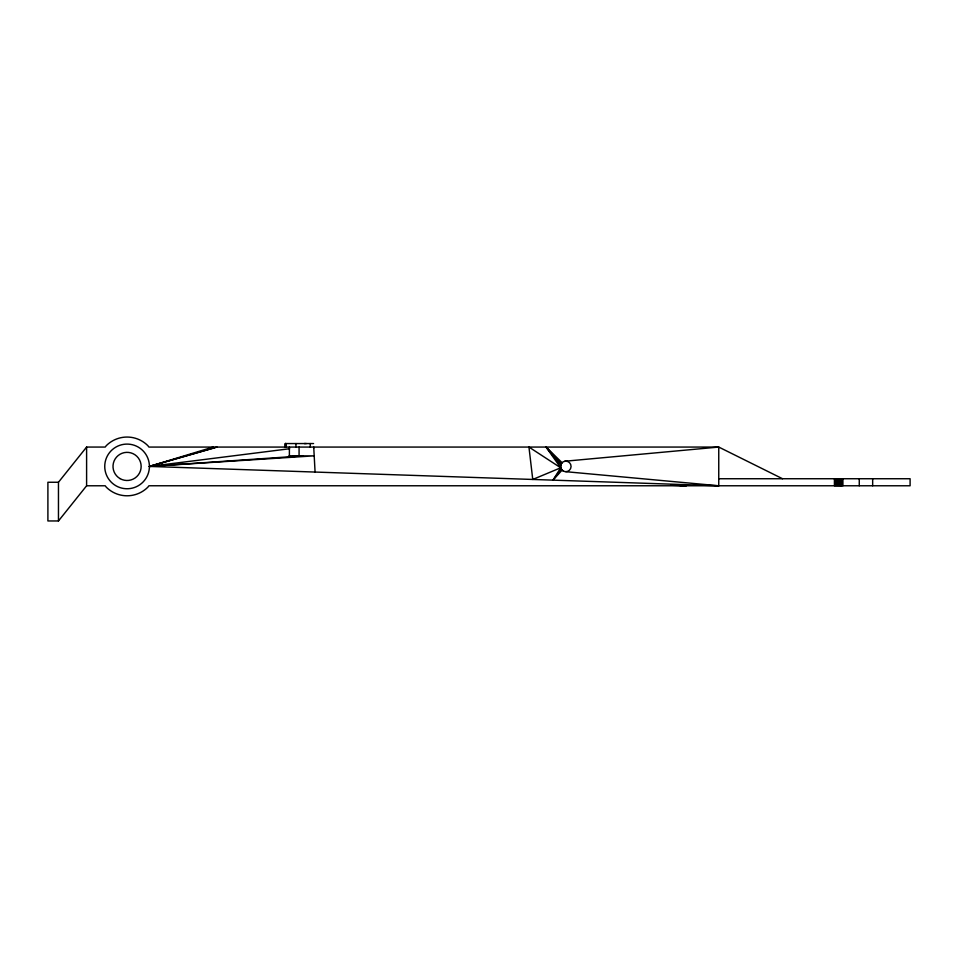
<?xml version="1.0" encoding="UTF-8"?>
<svg xmlns="http://www.w3.org/2000/svg" width="958" height="958" viewBox="0 0 958 958"><rect width="100%" height="100%" fill="white"/><g stroke="black" fill="none" stroke-linecap="round" stroke-linejoin="round"><path stroke-width="1.44" d="M289.388 455.864L289.388 447.063M299.076 455.864L299.076 447.063M313.721 448.164L313.721 447.063L315.074 472.054M560.705 465.049L560.705 467.791L562.071 470.15L553.005 480.138L560.705 467.791L546.036 447.063L562.071 462.69L560.705 465.049L546.036 447.063L561.232 463.78M553.005 480.138L561.232 469.061M58.462 482.257L47.9 482.257L47.9 520.96L58.462 520.96L58.462 482.257L86.603 447.063L105.2 447.063L106.302 445.65A29.387 29.387 0 0 1 147.843 445.65L148.945 447.075L718.751 447.063L782.53 478.737M58.462 520.96L86.603 485.778L86.603 447.063M565.807 461.145L718.751 447.063L718.751 485.778L149.412 466.426A22.345 22.345 0 0 0 115.906 447.075A22.345 22.345 0 0 0 115.906 485.766A22.345 22.345 0 0 0 149.412 466.426L213.155 447.063M288.981 455.864L313.721 455.864L149.412 466.426L215.095 447.602M302.896 455.864L149.412 466.426L216.987 447.063M149.412 466.426L289.615 448.739M564.561 461.289L565.938 461.145M304.297 443.554L306.332 443.554M313.565 443.554L285.28 443.554L285.292 447.063M718.751 478.737L910.1 478.737L910.1 485.778L148.945 485.766L147.843 487.191A29.387 29.387 0 0 1 106.302 487.191L105.2 485.778L86.603 485.778M671.091 485.239L686.036 485.778L677.102 485.179M678.587 485.263L686.036 485.778M565.807 471.695L718.751 485.778M872.666 478.737L872.666 485.778M859.266 478.737L859.266 485.778M842.908 478.737L842.908 485.778M841.926 478.737L841.926 485.778M841.292 478.737L841.292 485.778M840.573 478.737L840.573 485.778M839.783 478.737L839.783 485.778M838.945 478.737L838.945 485.778M838.058 478.737L838.058 485.778M837.148 478.737L837.148 485.778M836.226 478.737L836.226 485.778M835.316 478.737L835.316 485.778M834.418 478.737L834.418 485.778M310.272 443.554L310.272 447.063M295.938 443.554L295.938 447.063M285.939 443.554L285.939 447.063M285.4 443.554L285.412 447.063M285.652 443.554L285.652 447.063L285.628 443.554M560.705 467.791L532.756 479.455L528.948 447.063L560.705 467.791M563.053 470.929A5.281 5.281 0 0 0 571.076 466.558A5.281 5.281 0 0 0 563.28 461.78A5.281 5.281 0 0 0 563.053 470.929M120.037 478.605A14.071 14.071 0 0 0 141.149 466.426A14.071 14.071 0 0 0 120.037 454.236A14.071 14.071 0 0 0 120.037 478.605"/></g></svg>
